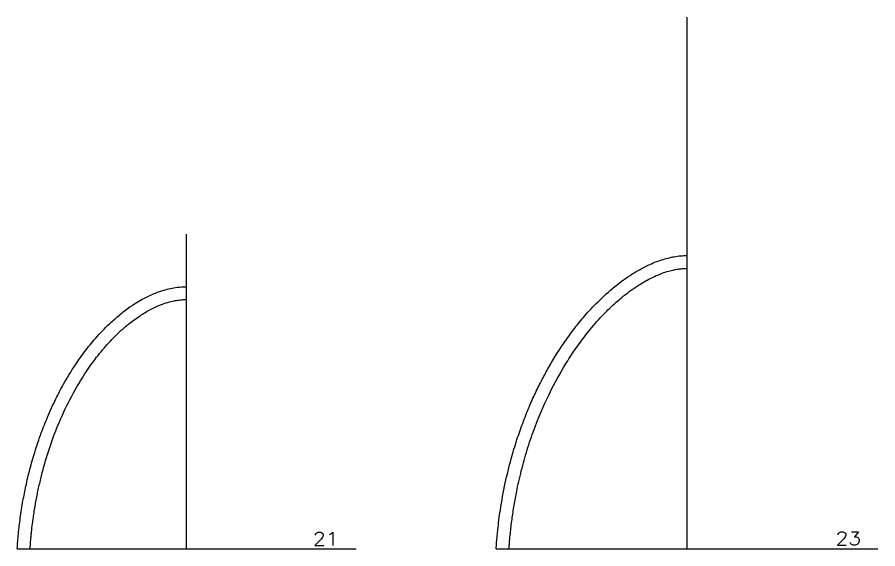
# Model space of a CAD drawing. Extents: x -7325 to -371, y -3238 to 133.
# Drawn here: x -7325 to -6119, y -3238 to -2493 of the extents above; entities that cross this region are included whole.
import ezdxf

# ---------------------------------------------------------------- set-up
doc = ezdxf.new("R2010")
doc.units = 0
doc.header["$MEASUREMENT"] = 0
doc.layers.add('NAILERS', color=7, linetype='CONTINUOUS')
doc.layers.add('Odd Arch Numbers', color=3, linetype='CONTINUOUS')

msp = doc.modelspace()

# ---------------------------------------------------------------- linework, layer by layer
at = {"layer": 'NAILERS'}
for points in [[(-6174.6, -3218.3), (-6174.6, -3217.4), (-6173.7, -3215.7), (-6172.8, -3214.8), (-6171, -3213.9), (-6167.5, -3213.9), (-6165.7, -3214.8), (-6164.8, -3215.7), (-6163.9, -3217.4), (-6163.9, -3219.2), (-6164.8, -3221), (-6166.6, -3223.7), (-6175.5, -3232.5), (-6163.1, -3232.5)], [(-6155.9, -3213.9), (-6146.2, -3213.9), (-6151.5, -3221), (-6148.8, -3221), (-6147.1, -3221.9), (-6146.2, -3222.8), (-6145.3, -3225.4), (-6145.3, -3227.2), (-6146.2, -3229.9), (-6147.9, -3231.7), (-6150.6, -3232.5), (-6153.3, -3232.5), (-6155.9, -3231.7), (-6156.8, -3230.8), (-6157.7, -3229)]]:
    msp.add_lwpolyline(points, dxfattribs=at)
at = {"layer": 'Odd Arch Numbers'}
for p, q in [((-6386.4, -3237.7), (-6386.4, -2492.5)), ((-7087.9, -3237.7), (-7087.9, -2796.5)), ((-7325.4, -3237.7), (-6850.3, -3237.7)), ((-6653.9, -3237.7), (-6119, -3237.7))]:
    msp.add_line(p, q, dxfattribs=at)
for points in [[(-6907.1, -3218.8), (-6907.1, -3217.9), (-6906.2, -3216.1), (-6905.3, -3215.2), (-6903.5, -3214.3), (-6900, -3214.3), (-6898.2, -3215.2), (-6897.3, -3216.1), (-6896.4, -3217.9), (-6896.4, -3219.6), (-6897.3, -3221.4), (-6899.1, -3224.1), (-6908, -3233), (-6895.5, -3233)], [(-6887.5, -3217.9), (-6885.7, -3217), (-6883.1, -3214.3), (-6883.1, -3233)]]:
    msp.add_lwpolyline(points, dxfattribs=at)
for points, knots in [([(-6653.9, -3237.7), (-6653.7, -3235), (-6653.2, -3226.2), (-6651.5, -3208.1), (-6647.8, -3180), (-6641.8, -3146.7), (-6633.8, -3113.8), (-6625.4, -3086), (-6616.9, -3061.7), (-6608.3, -3039.9), (-6599.1, -3019.3), (-6589.8, -3000.7), (-6580, -2982.6), (-6569.1, -2964.4), (-6557, -2946.1), (-6543.8, -2928.2), (-6528.9, -2909.9), (-6510.4, -2890), (-6488.3, -2870), (-6464.7, -2852.8), (-6442.6, -2840.5), (-6422.8, -2832.5), (-6407.2, -2828.5), (-6395.3, -2826.9), (-6389.3, -2826.6), (-6386.4, -2826.7)], [0, 0, 0, 0, 8.098804, 26.497813, 54.481077, 93.263869, 127.886903, 156.175889, 180.267107, 204.947214, 226.436143, 248.009173, 267.225072, 288.29301, 311.635007, 332.935949, 355.079634, 382.367298, 414.263384, 444.291465, 469.846388, 490.146516, 508.193679, 517.819243, 526.243833, 526.243833, 526.243833, 526.243833]), ([(-6635.9, -3237.7), (-6635.8, -3236.4), (-6635.7, -3235.1), (-6635.5, -3232.1), (-6635.4, -3230.5), (-6635.1, -3227.2), (-6635, -3225.5), (-6634.5, -3220.5), (-6634.2, -3217.2), (-6633.2, -3207.2), (-6632.3, -3200.6), (-6630.5, -3187.3), (-6629.5, -3180.7), (-6627.2, -3167.5), (-6626, -3160.9), (-6622.6, -3144.4), (-6620.3, -3134.6), (-6615.2, -3115), (-6612.4, -3105.2), (-6606.3, -3085.9), (-6603, -3076.4), (-6592.7, -3048.8), (-6584.9, -3031.1), (-6569.3, -3000.3), (-6561.8, -2986.9), (-6549.2, -2966.9), (-6544.5, -2959.9), (-6534.7, -2946.2), (-6529.7, -2939.5), (-6521.4, -2929.3), (-6518.3, -2925.6), (-6512, -2918.4), (-6508.9, -2914.9), (-6501.2, -2906.8), (-6496.7, -2902.3), (-6487.5, -2893.6), (-6482.7, -2889.5), (-6474.4, -2882.6), (-6470.9, -2879.8), (-6463.8, -2874.5), (-6460.1, -2872), (-6451.1, -2866.1), (-6445.7, -2862.9), (-6434.6, -2857), (-6429, -2854.4), (-6417.6, -2850), (-6411.8, -2848.2), (-6404.3, -2846.6), (-6402.6, -2846.2), (-6399.2, -2845.7), (-6397.5, -2845.4), (-6395, -2845.1), (-6394.2, -2845), (-6391.9, -2844.8), (-6390.3, -2844.7), (-6388, -2844.7), (-6387.2, -2844.7), (-6386.4, -2844.7)], [1.167849, 1.167849, 1.167849, 1.167849, 5.159715, 5.159715, 10.326912, 10.326912, 15.49411, 15.49411, 25.828505, 25.828505, 46.497295, 46.497295, 67.166085, 67.166085, 87.834875, 87.834875, 119.136465, 119.136465, 150.438056, 150.438056, 181.739646, 181.739646, 241.589478, 241.589478, 289.142209, 289.142209, 315.410908, 315.410908, 341.679606, 341.679606, 356.660388, 356.660388, 371.64117, 371.64117, 391.78406, 391.78406, 411.92695, 411.92695, 426.223076, 426.223076, 440.519202, 440.519202, 461.18223, 461.18223, 481.845257, 481.845257, 502.508285, 502.508285, 508.647823, 508.647823, 514.787361, 514.787361, 517.644063, 517.644063, 523.357469, 523.357469, 526.400727, 526.400727, 526.400727, 526.400727]), ([(-7325.4, -3237.7), (-7324.9, -3230.8), (-7323.8, -3216.4), (-7321.1, -3193.9), (-7317.7, -3171.6), (-7313.1, -3148.7), (-7307.8, -3126.1), (-7300.7, -3101.1), (-7292.4, -3076.7), (-7282.5, -3051.7), (-7272.1, -3028.9), (-7259.2, -3004.4), (-7245.3, -2981.5), (-7229.4, -2959.2), (-7212.8, -2939), (-7196.4, -2922.2), (-7180.3, -2908.2), (-7164.8, -2896.6), (-7148.5, -2886.7), (-7133.1, -2879.6), (-7117.8, -2874.3), (-7103.5, -2871.1), (-7092.6, -2870.3), (-7088.2, -2870.3), (-7087.9, -2870.3)], [0, 0, 0, 0, 20.973343, 43.160428, 67.885372, 88.652616, 113.2274, 137.688543, 166.637374, 190.299923, 218.450548, 241.581496, 273.400513, 298.719578, 323.675597, 351.751666, 369.061771, 387.892501, 409.520934, 426.30921, 438.560943, 457.994563, 470.273076, 471.185542, 471.185542, 471.185542, 471.185542]), ([(-7307.4, -3237.7), (-7307.1, -3234.3), (-7306.8, -3230.8), (-7306.4, -3225.2), (-7306.2, -3223.1), (-7305.9, -3219.3), (-7305.7, -3217.6), (-7305.3, -3214.1), (-7305.2, -3212.4), (-7304.6, -3207.3), (-7304.1, -3203.8), (-7303.3, -3197.4), (-7302.9, -3194.5), (-7302, -3188.7), (-7301.6, -3185.7), (-7300.2, -3177), (-7299.2, -3171.2), (-7296.9, -3159.6), (-7295.7, -3153.9), (-7293.1, -3142.4), (-7291.7, -3136.7), (-7287.3, -3119.6), (-7284, -3108.3), (-7276.6, -3086), (-7272.5, -3075), (-7263, -3051.9), (-7257.4, -3039.8), (-7245.2, -3016.3), (-7238.6, -3004.8), (-7226.5, -2986.3), (-7221.4, -2979), (-7210.7, -2964.8), (-7205.1, -2958), (-7193.4, -2944.9), (-7187.3, -2938.6), (-7177.1, -2929.2), (-7173.2, -2925.9), (-7164, -2918.5), (-7158.7, -2914.6), (-7148.8, -2908.1), (-7144.3, -2905.3), (-7134.6, -2900.2), (-7129.5, -2897.8), (-7121, -2894.4), (-7117.7, -2893.3), (-7111.4, -2891.5), (-7108.4, -2890.7), (-7103.2, -2889.7), (-7100.8, -2889.3), (-7096.1, -2888.7), (-7093.7, -2888.5), (-7090.3, -2888.3), (-7089.1, -2888.3), (-7088, -2888.3), (-7087.9, -2888.3), (-7087.9, -2888.3)], [1.33618, 1.33618, 1.33618, 1.33618, 11.845612, 11.845612, 18.42833, 18.42833, 23.803333, 23.803333, 29.178337, 29.178337, 39.928343, 39.928343, 49.043043, 49.043043, 58.157742, 58.157742, 76.387141, 76.387141, 94.61654, 94.61654, 112.845939, 112.845939, 149.304737, 149.304737, 185.763535, 185.763535, 227.157458, 227.157458, 268.551381, 268.551381, 296.535088, 296.535088, 324.518796, 324.518796, 352.502504, 352.502504, 369.07149, 369.07149, 390.514358, 390.514358, 408.079178, 408.079178, 427.077662, 427.077662, 439.294206, 439.294206, 449.842498, 449.842498, 458.376732, 458.376732, 466.910965, 466.910965, 470.958478, 470.958478, 471.132777, 471.132777, 471.132777, 471.132777])]:
    msp.add_open_spline(points, degree=3, knots=knots, dxfattribs=at)

doc.saveas('drawing.dxf')
